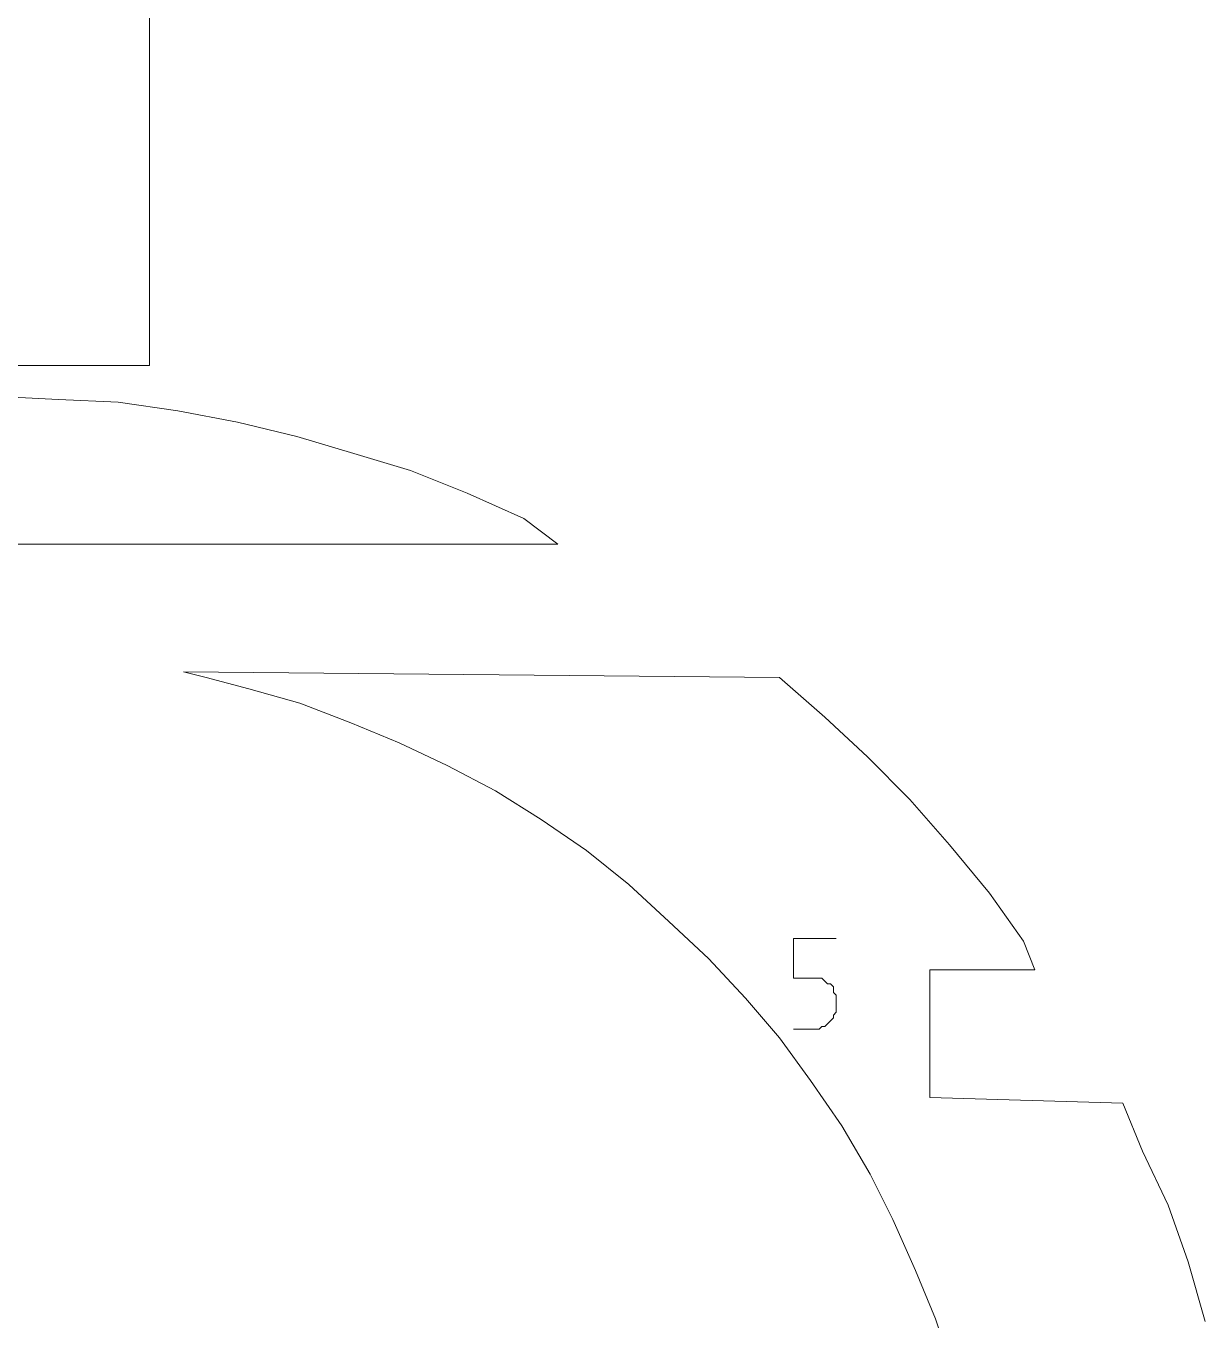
# Model space of a CAD drawing. Header units: centimetres. Extents: x -10.4 to 10.4, y -10.8 to 7.6.
# Drawn here: x 0.077 to 2.428, y -3.074 to -0.493 of the extents above; entities that cross this region are included whole.
import ezdxf
from ezdxf.lldxf.tags import DXFTag

# ---------------------------------------------------------------- set-up
doc = ezdxf.new("R2010")
doc.units = ezdxf.units.CM
doc.header["$MEASUREMENT"] = 0
doc.layers.add('layer 1', color=7, linetype='Continuous')
tags = doc.linetypes.add('New Line179', pattern=[0.2, 0.1, -0.1]).pattern_tags.tags
tags[6:7] = [DXFTag(74, 4), DXFTag(75, 0), DXFTag(340, '0'), DXFTag(46, 1.0), DXFTag(50, 0.0), DXFTag(44, 0.0), DXFTag(45, 0.0)]
tags[4:5] = [DXFTag(74, 4), DXFTag(75, 0), DXFTag(340, '0'), DXFTag(46, 1.0), DXFTag(50, 0.0), DXFTag(44, 0.0), DXFTag(45, 0.0)]
tags = doc.linetypes.add('New Line180', pattern=[0.2, 0.1, -0.1]).pattern_tags.tags
tags[6:7] = [DXFTag(74, 4), DXFTag(75, 0), DXFTag(340, '0'), DXFTag(46, 1.0), DXFTag(50, 0.0), DXFTag(44, 0.0), DXFTag(45, 0.0)]
tags[4:5] = [DXFTag(74, 4), DXFTag(75, 0), DXFTag(340, '0'), DXFTag(46, 1.0), DXFTag(50, 0.0), DXFTag(44, 0.0), DXFTag(45, 0.0)]
tags = doc.linetypes.add('New Line311', pattern=[0.2, 0.1, -0.1]).pattern_tags.tags
tags[6:7] = [DXFTag(74, 4), DXFTag(75, 0), DXFTag(340, '0'), DXFTag(46, 1.0), DXFTag(50, 0.0), DXFTag(44, 0.0), DXFTag(45, 0.0)]
tags[4:5] = [DXFTag(74, 4), DXFTag(75, 0), DXFTag(340, '0'), DXFTag(46, 1.0), DXFTag(50, 0.0), DXFTag(44, 0.0), DXFTag(45, 0.0)]
tags = doc.linetypes.add('New Line312', pattern=[0.2, 0.1, -0.1]).pattern_tags.tags
tags[6:7] = [DXFTag(74, 4), DXFTag(75, 0), DXFTag(340, '0'), DXFTag(46, 1.0), DXFTag(50, 0.0), DXFTag(44, 0.0), DXFTag(45, 0.0)]
tags[4:5] = [DXFTag(74, 4), DXFTag(75, 0), DXFTag(340, '0'), DXFTag(46, 1.0), DXFTag(50, 0.0), DXFTag(44, 0.0), DXFTag(45, 0.0)]
tags = doc.linetypes.add('New Line313', pattern=[0.2, 0.1, -0.1]).pattern_tags.tags
tags[6:7] = [DXFTag(74, 4), DXFTag(75, 0), DXFTag(340, '0'), DXFTag(46, 1.0), DXFTag(50, 0.0), DXFTag(44, 0.0), DXFTag(45, 0.0)]
tags[4:5] = [DXFTag(74, 4), DXFTag(75, 0), DXFTag(340, '0'), DXFTag(46, 1.0), DXFTag(50, 0.0), DXFTag(44, 0.0), DXFTag(45, 0.0)]
tags = doc.linetypes.add('New Line314', pattern=[0.2, 0.1, -0.1]).pattern_tags.tags
tags[6:7] = [DXFTag(74, 4), DXFTag(75, 0), DXFTag(340, '0'), DXFTag(46, 1.0), DXFTag(50, 0.0), DXFTag(44, 0.0), DXFTag(45, 0.0)]
tags[4:5] = [DXFTag(74, 4), DXFTag(75, 0), DXFTag(340, '0'), DXFTag(46, 1.0), DXFTag(50, 0.0), DXFTag(44, 0.0), DXFTag(45, 0.0)]
tags = doc.linetypes.add('New Line315', pattern=[0.2, 0.1, -0.1]).pattern_tags.tags
tags[6:7] = [DXFTag(74, 4), DXFTag(75, 0), DXFTag(340, '0'), DXFTag(46, 1.0), DXFTag(50, 0.0), DXFTag(44, 0.0), DXFTag(45, 0.0)]
tags[4:5] = [DXFTag(74, 4), DXFTag(75, 0), DXFTag(340, '0'), DXFTag(46, 1.0), DXFTag(50, 0.0), DXFTag(44, 0.0), DXFTag(45, 0.0)]
tags = doc.linetypes.add('New Line316', pattern=[0.2, 0.1, -0.1]).pattern_tags.tags
tags[6:7] = [DXFTag(74, 4), DXFTag(75, 0), DXFTag(340, '0'), DXFTag(46, 1.0), DXFTag(50, 0.0), DXFTag(44, 0.0), DXFTag(45, 0.0)]
tags[4:5] = [DXFTag(74, 4), DXFTag(75, 0), DXFTag(340, '0'), DXFTag(46, 1.0), DXFTag(50, 0.0), DXFTag(44, 0.0), DXFTag(45, 0.0)]
tags = doc.linetypes.add('New Line317', pattern=[0.2, 0.1, -0.1]).pattern_tags.tags
tags[6:7] = [DXFTag(74, 4), DXFTag(75, 0), DXFTag(340, '0'), DXFTag(46, 1.0), DXFTag(50, 0.0), DXFTag(44, 0.0), DXFTag(45, 0.0)]
tags[4:5] = [DXFTag(74, 4), DXFTag(75, 0), DXFTag(340, '0'), DXFTag(46, 1.0), DXFTag(50, 0.0), DXFTag(44, 0.0), DXFTag(45, 0.0)]
tags = doc.linetypes.add('New Line318', pattern=[0.2, 0.1, -0.1]).pattern_tags.tags
tags[6:7] = [DXFTag(74, 4), DXFTag(75, 0), DXFTag(340, '0'), DXFTag(46, 1.0), DXFTag(50, 0.0), DXFTag(44, 0.0), DXFTag(45, 0.0)]
tags[4:5] = [DXFTag(74, 4), DXFTag(75, 0), DXFTag(340, '0'), DXFTag(46, 1.0), DXFTag(50, 0.0), DXFTag(44, 0.0), DXFTag(45, 0.0)]
tags = doc.linetypes.add('New Line319', pattern=[0.2, 0.1, -0.1]).pattern_tags.tags
tags[6:7] = [DXFTag(74, 4), DXFTag(75, 0), DXFTag(340, '0'), DXFTag(46, 1.0), DXFTag(50, 0.0), DXFTag(44, 0.0), DXFTag(45, 0.0)]
tags[4:5] = [DXFTag(74, 4), DXFTag(75, 0), DXFTag(340, '0'), DXFTag(46, 1.0), DXFTag(50, 0.0), DXFTag(44, 0.0), DXFTag(45, 0.0)]
tags = doc.linetypes.add('New Line320', pattern=[0.2, 0.1, -0.1]).pattern_tags.tags
tags[6:7] = [DXFTag(74, 4), DXFTag(75, 0), DXFTag(340, '0'), DXFTag(46, 1.0), DXFTag(50, 0.0), DXFTag(44, 0.0), DXFTag(45, 0.0)]
tags[4:5] = [DXFTag(74, 4), DXFTag(75, 0), DXFTag(340, '0'), DXFTag(46, 1.0), DXFTag(50, 0.0), DXFTag(44, 0.0), DXFTag(45, 0.0)]
tags = doc.linetypes.add('New Line321', pattern=[0.2, 0.1, -0.1]).pattern_tags.tags
tags[6:7] = [DXFTag(74, 4), DXFTag(75, 0), DXFTag(340, '0'), DXFTag(46, 1.0), DXFTag(50, 0.0), DXFTag(44, 0.0), DXFTag(45, 0.0)]
tags[4:5] = [DXFTag(74, 4), DXFTag(75, 0), DXFTag(340, '0'), DXFTag(46, 1.0), DXFTag(50, 0.0), DXFTag(44, 0.0), DXFTag(45, 0.0)]
tags = doc.linetypes.add('New Line322', pattern=[0.2, 0.1, -0.1]).pattern_tags.tags
tags[6:7] = [DXFTag(74, 4), DXFTag(75, 0), DXFTag(340, '0'), DXFTag(46, 1.0), DXFTag(50, 0.0), DXFTag(44, 0.0), DXFTag(45, 0.0)]
tags[4:5] = [DXFTag(74, 4), DXFTag(75, 0), DXFTag(340, '0'), DXFTag(46, 1.0), DXFTag(50, 0.0), DXFTag(44, 0.0), DXFTag(45, 0.0)]
tags = doc.linetypes.add('New Line323', pattern=[0.2, 0.1, -0.1]).pattern_tags.tags
tags[6:7] = [DXFTag(74, 4), DXFTag(75, 0), DXFTag(340, '0'), DXFTag(46, 1.0), DXFTag(50, 0.0), DXFTag(44, 0.0), DXFTag(45, 0.0)]
tags[4:5] = [DXFTag(74, 4), DXFTag(75, 0), DXFTag(340, '0'), DXFTag(46, 1.0), DXFTag(50, 0.0), DXFTag(44, 0.0), DXFTag(45, 0.0)]
tags = doc.linetypes.add('New Line324', pattern=[0.2, 0.1, -0.1]).pattern_tags.tags
tags[6:7] = [DXFTag(74, 4), DXFTag(75, 0), DXFTag(340, '0'), DXFTag(46, 1.0), DXFTag(50, 0.0), DXFTag(44, 0.0), DXFTag(45, 0.0)]
tags[4:5] = [DXFTag(74, 4), DXFTag(75, 0), DXFTag(340, '0'), DXFTag(46, 1.0), DXFTag(50, 0.0), DXFTag(44, 0.0), DXFTag(45, 0.0)]
tags = doc.linetypes.add('New Line325', pattern=[0.2, 0.1, -0.1]).pattern_tags.tags
tags[6:7] = [DXFTag(74, 4), DXFTag(75, 0), DXFTag(340, '0'), DXFTag(46, 1.0), DXFTag(50, 0.0), DXFTag(44, 0.0), DXFTag(45, 0.0)]
tags[4:5] = [DXFTag(74, 4), DXFTag(75, 0), DXFTag(340, '0'), DXFTag(46, 1.0), DXFTag(50, 0.0), DXFTag(44, 0.0), DXFTag(45, 0.0)]
tags = doc.linetypes.add('New Line326', pattern=[0.2, 0.1, -0.1]).pattern_tags.tags
tags[6:7] = [DXFTag(74, 4), DXFTag(75, 0), DXFTag(340, '0'), DXFTag(46, 1.0), DXFTag(50, 0.0), DXFTag(44, 0.0), DXFTag(45, 0.0)]
tags[4:5] = [DXFTag(74, 4), DXFTag(75, 0), DXFTag(340, '0'), DXFTag(46, 1.0), DXFTag(50, 0.0), DXFTag(44, 0.0), DXFTag(45, 0.0)]
tags = doc.linetypes.add('New Line327', pattern=[0.2, 0.1, -0.1]).pattern_tags.tags
tags[6:7] = [DXFTag(74, 4), DXFTag(75, 0), DXFTag(340, '0'), DXFTag(46, 1.0), DXFTag(50, 0.0), DXFTag(44, 0.0), DXFTag(45, 0.0)]
tags[4:5] = [DXFTag(74, 4), DXFTag(75, 0), DXFTag(340, '0'), DXFTag(46, 1.0), DXFTag(50, 0.0), DXFTag(44, 0.0), DXFTag(45, 0.0)]
tags = doc.linetypes.add('New Line328', pattern=[0.2, 0.1, -0.1]).pattern_tags.tags
tags[6:7] = [DXFTag(74, 4), DXFTag(75, 0), DXFTag(340, '0'), DXFTag(46, 1.0), DXFTag(50, 0.0), DXFTag(44, 0.0), DXFTag(45, 0.0)]
tags[4:5] = [DXFTag(74, 4), DXFTag(75, 0), DXFTag(340, '0'), DXFTag(46, 1.0), DXFTag(50, 0.0), DXFTag(44, 0.0), DXFTag(45, 0.0)]
tags = doc.linetypes.add('New Line329', pattern=[0.2, 0.1, -0.1]).pattern_tags.tags
tags[6:7] = [DXFTag(74, 4), DXFTag(75, 0), DXFTag(340, '0'), DXFTag(46, 1.0), DXFTag(50, 0.0), DXFTag(44, 0.0), DXFTag(45, 0.0)]
tags[4:5] = [DXFTag(74, 4), DXFTag(75, 0), DXFTag(340, '0'), DXFTag(46, 1.0), DXFTag(50, 0.0), DXFTag(44, 0.0), DXFTag(45, 0.0)]
tags = doc.linetypes.add('New Line330', pattern=[0.2, 0.1, -0.1]).pattern_tags.tags
tags[6:7] = [DXFTag(74, 4), DXFTag(75, 0), DXFTag(340, '0'), DXFTag(46, 1.0), DXFTag(50, 0.0), DXFTag(44, 0.0), DXFTag(45, 0.0)]
tags[4:5] = [DXFTag(74, 4), DXFTag(75, 0), DXFTag(340, '0'), DXFTag(46, 1.0), DXFTag(50, 0.0), DXFTag(44, 0.0), DXFTag(45, 0.0)]
tags = doc.linetypes.add('New Line331', pattern=[0.2, 0.1, -0.1]).pattern_tags.tags
tags[6:7] = [DXFTag(74, 4), DXFTag(75, 0), DXFTag(340, '0'), DXFTag(46, 1.0), DXFTag(50, 0.0), DXFTag(44, 0.0), DXFTag(45, 0.0)]
tags[4:5] = [DXFTag(74, 4), DXFTag(75, 0), DXFTag(340, '0'), DXFTag(46, 1.0), DXFTag(50, 0.0), DXFTag(44, 0.0), DXFTag(45, 0.0)]
tags = doc.linetypes.add('New Line332', pattern=[0.2, 0.1, -0.1]).pattern_tags.tags
tags[6:7] = [DXFTag(74, 4), DXFTag(75, 0), DXFTag(340, '0'), DXFTag(46, 1.0), DXFTag(50, 0.0), DXFTag(44, 0.0), DXFTag(45, 0.0)]
tags[4:5] = [DXFTag(74, 4), DXFTag(75, 0), DXFTag(340, '0'), DXFTag(46, 1.0), DXFTag(50, 0.0), DXFTag(44, 0.0), DXFTag(45, 0.0)]
tags = doc.linetypes.add('New Line333', pattern=[0.2, 0.1, -0.1]).pattern_tags.tags
tags[6:7] = [DXFTag(74, 4), DXFTag(75, 0), DXFTag(340, '0'), DXFTag(46, 1.0), DXFTag(50, 0.0), DXFTag(44, 0.0), DXFTag(45, 0.0)]
tags[4:5] = [DXFTag(74, 4), DXFTag(75, 0), DXFTag(340, '0'), DXFTag(46, 1.0), DXFTag(50, 0.0), DXFTag(44, 0.0), DXFTag(45, 0.0)]
tags = doc.linetypes.add('New Line334', pattern=[0.2, 0.1, -0.1]).pattern_tags.tags
tags[6:7] = [DXFTag(74, 4), DXFTag(75, 0), DXFTag(340, '0'), DXFTag(46, 1.0), DXFTag(50, 0.0), DXFTag(44, 0.0), DXFTag(45, 0.0)]
tags[4:5] = [DXFTag(74, 4), DXFTag(75, 0), DXFTag(340, '0'), DXFTag(46, 1.0), DXFTag(50, 0.0), DXFTag(44, 0.0), DXFTag(45, 0.0)]
tags = doc.linetypes.add('New Line335', pattern=[0.2, 0.1, -0.1]).pattern_tags.tags
tags[6:7] = [DXFTag(74, 4), DXFTag(75, 0), DXFTag(340, '0'), DXFTag(46, 1.0), DXFTag(50, 0.0), DXFTag(44, 0.0), DXFTag(45, 0.0)]
tags[4:5] = [DXFTag(74, 4), DXFTag(75, 0), DXFTag(340, '0'), DXFTag(46, 1.0), DXFTag(50, 0.0), DXFTag(44, 0.0), DXFTag(45, 0.0)]
tags = doc.linetypes.add('New Line336', pattern=[0.2, 0.1, -0.1]).pattern_tags.tags
tags[6:7] = [DXFTag(74, 4), DXFTag(75, 0), DXFTag(340, '0'), DXFTag(46, 1.0), DXFTag(50, 0.0), DXFTag(44, 0.0), DXFTag(45, 0.0)]
tags[4:5] = [DXFTag(74, 4), DXFTag(75, 0), DXFTag(340, '0'), DXFTag(46, 1.0), DXFTag(50, 0.0), DXFTag(44, 0.0), DXFTag(45, 0.0)]
tags = doc.linetypes.add('New Line337', pattern=[0.2, 0.1, -0.1]).pattern_tags.tags
tags[6:7] = [DXFTag(74, 4), DXFTag(75, 0), DXFTag(340, '0'), DXFTag(46, 1.0), DXFTag(50, 0.0), DXFTag(44, 0.0), DXFTag(45, 0.0)]
tags[4:5] = [DXFTag(74, 4), DXFTag(75, 0), DXFTag(340, '0'), DXFTag(46, 1.0), DXFTag(50, 0.0), DXFTag(44, 0.0), DXFTag(45, 0.0)]
tags = doc.linetypes.add('New Line338', pattern=[0.2, 0.1, -0.1]).pattern_tags.tags
tags[6:7] = [DXFTag(74, 4), DXFTag(75, 0), DXFTag(340, '0'), DXFTag(46, 1.0), DXFTag(50, 0.0), DXFTag(44, 0.0), DXFTag(45, 0.0)]
tags[4:5] = [DXFTag(74, 4), DXFTag(75, 0), DXFTag(340, '0'), DXFTag(46, 1.0), DXFTag(50, 0.0), DXFTag(44, 0.0), DXFTag(45, 0.0)]
tags = doc.linetypes.add('New Line339', pattern=[0.2, 0.1, -0.1]).pattern_tags.tags
tags[6:7] = [DXFTag(74, 4), DXFTag(75, 0), DXFTag(340, '0'), DXFTag(46, 1.0), DXFTag(50, 0.0), DXFTag(44, 0.0), DXFTag(45, 0.0)]
tags[4:5] = [DXFTag(74, 4), DXFTag(75, 0), DXFTag(340, '0'), DXFTag(46, 1.0), DXFTag(50, 0.0), DXFTag(44, 0.0), DXFTag(45, 0.0)]
tags = doc.linetypes.add('New Line340', pattern=[0.2, 0.1, -0.1]).pattern_tags.tags
tags[6:7] = [DXFTag(74, 4), DXFTag(75, 0), DXFTag(340, '0'), DXFTag(46, 1.0), DXFTag(50, 0.0), DXFTag(44, 0.0), DXFTag(45, 0.0)]
tags[4:5] = [DXFTag(74, 4), DXFTag(75, 0), DXFTag(340, '0'), DXFTag(46, 1.0), DXFTag(50, 0.0), DXFTag(44, 0.0), DXFTag(45, 0.0)]
tags = doc.linetypes.add('New Line341', pattern=[0.2, 0.1, -0.1]).pattern_tags.tags
tags[6:7] = [DXFTag(74, 4), DXFTag(75, 0), DXFTag(340, '0'), DXFTag(46, 1.0), DXFTag(50, 0.0), DXFTag(44, 0.0), DXFTag(45, 0.0)]
tags[4:5] = [DXFTag(74, 4), DXFTag(75, 0), DXFTag(340, '0'), DXFTag(46, 1.0), DXFTag(50, 0.0), DXFTag(44, 0.0), DXFTag(45, 0.0)]
tags = doc.linetypes.add('New Line342', pattern=[0.2, 0.1, -0.1]).pattern_tags.tags
tags[6:7] = [DXFTag(74, 4), DXFTag(75, 0), DXFTag(340, '0'), DXFTag(46, 1.0), DXFTag(50, 0.0), DXFTag(44, 0.0), DXFTag(45, 0.0)]
tags[4:5] = [DXFTag(74, 4), DXFTag(75, 0), DXFTag(340, '0'), DXFTag(46, 1.0), DXFTag(50, 0.0), DXFTag(44, 0.0), DXFTag(45, 0.0)]
tags = doc.linetypes.add('New Line343', pattern=[0.2, 0.1, -0.1]).pattern_tags.tags
tags[6:7] = [DXFTag(74, 4), DXFTag(75, 0), DXFTag(340, '0'), DXFTag(46, 1.0), DXFTag(50, 0.0), DXFTag(44, 0.0), DXFTag(45, 0.0)]
tags[4:5] = [DXFTag(74, 4), DXFTag(75, 0), DXFTag(340, '0'), DXFTag(46, 1.0), DXFTag(50, 0.0), DXFTag(44, 0.0), DXFTag(45, 0.0)]
tags = doc.linetypes.add('New Line344', pattern=[0.2, 0.1, -0.1]).pattern_tags.tags
tags[6:7] = [DXFTag(74, 4), DXFTag(75, 0), DXFTag(340, '0'), DXFTag(46, 1.0), DXFTag(50, 0.0), DXFTag(44, 0.0), DXFTag(45, 0.0)]
tags[4:5] = [DXFTag(74, 4), DXFTag(75, 0), DXFTag(340, '0'), DXFTag(46, 1.0), DXFTag(50, 0.0), DXFTag(44, 0.0), DXFTag(45, 0.0)]
tags = doc.linetypes.add('New Line345', pattern=[0.2, 0.1, -0.1]).pattern_tags.tags
tags[6:7] = [DXFTag(74, 4), DXFTag(75, 0), DXFTag(340, '0'), DXFTag(46, 1.0), DXFTag(50, 0.0), DXFTag(44, 0.0), DXFTag(45, 0.0)]
tags[4:5] = [DXFTag(74, 4), DXFTag(75, 0), DXFTag(340, '0'), DXFTag(46, 1.0), DXFTag(50, 0.0), DXFTag(44, 0.0), DXFTag(45, 0.0)]
tags = doc.linetypes.add('New Line346', pattern=[0.2, 0.1, -0.1]).pattern_tags.tags
tags[6:7] = [DXFTag(74, 4), DXFTag(75, 0), DXFTag(340, '0'), DXFTag(46, 1.0), DXFTag(50, 0.0), DXFTag(44, 0.0), DXFTag(45, 0.0)]
tags[4:5] = [DXFTag(74, 4), DXFTag(75, 0), DXFTag(340, '0'), DXFTag(46, 1.0), DXFTag(50, 0.0), DXFTag(44, 0.0), DXFTag(45, 0.0)]
tags = doc.linetypes.add('New Line474', pattern=[0.2, 0.1, -0.1]).pattern_tags.tags
tags[6:7] = [DXFTag(74, 4), DXFTag(75, 0), DXFTag(340, '0'), DXFTag(46, 1.0), DXFTag(50, 0.0), DXFTag(44, 0.0), DXFTag(45, 0.0)]
tags[4:5] = [DXFTag(74, 4), DXFTag(75, 0), DXFTag(340, '0'), DXFTag(46, 1.0), DXFTag(50, 0.0), DXFTag(44, 0.0), DXFTag(45, 0.0)]
tags = doc.linetypes.add('New Line475', pattern=[0.2, 0.1, -0.1]).pattern_tags.tags
tags[6:7] = [DXFTag(74, 4), DXFTag(75, 0), DXFTag(340, '0'), DXFTag(46, 1.0), DXFTag(50, 0.0), DXFTag(44, 0.0), DXFTag(45, 0.0)]
tags[4:5] = [DXFTag(74, 4), DXFTag(75, 0), DXFTag(340, '0'), DXFTag(46, 1.0), DXFTag(50, 0.0), DXFTag(44, 0.0), DXFTag(45, 0.0)]
tags = doc.linetypes.add('New Line476', pattern=[0.2, 0.1, -0.1]).pattern_tags.tags
tags[6:7] = [DXFTag(74, 4), DXFTag(75, 0), DXFTag(340, '0'), DXFTag(46, 1.0), DXFTag(50, 0.0), DXFTag(44, 0.0), DXFTag(45, 0.0)]
tags[4:5] = [DXFTag(74, 4), DXFTag(75, 0), DXFTag(340, '0'), DXFTag(46, 1.0), DXFTag(50, 0.0), DXFTag(44, 0.0), DXFTag(45, 0.0)]
tags = doc.linetypes.add('New Line477', pattern=[0.2, 0.1, -0.1]).pattern_tags.tags
tags[6:7] = [DXFTag(74, 4), DXFTag(75, 0), DXFTag(340, '0'), DXFTag(46, 1.0), DXFTag(50, 0.0), DXFTag(44, 0.0), DXFTag(45, 0.0)]
tags[4:5] = [DXFTag(74, 4), DXFTag(75, 0), DXFTag(340, '0'), DXFTag(46, 1.0), DXFTag(50, 0.0), DXFTag(44, 0.0), DXFTag(45, 0.0)]
tags = doc.linetypes.add('New Line478', pattern=[0.2, 0.1, -0.1]).pattern_tags.tags
tags[6:7] = [DXFTag(74, 4), DXFTag(75, 0), DXFTag(340, '0'), DXFTag(46, 1.0), DXFTag(50, 0.0), DXFTag(44, 0.0), DXFTag(45, 0.0)]
tags[4:5] = [DXFTag(74, 4), DXFTag(75, 0), DXFTag(340, '0'), DXFTag(46, 1.0), DXFTag(50, 0.0), DXFTag(44, 0.0), DXFTag(45, 0.0)]
tags = doc.linetypes.add('New Line479', pattern=[0.2, 0.1, -0.1]).pattern_tags.tags
tags[6:7] = [DXFTag(74, 4), DXFTag(75, 0), DXFTag(340, '0'), DXFTag(46, 1.0), DXFTag(50, 0.0), DXFTag(44, 0.0), DXFTag(45, 0.0)]
tags[4:5] = [DXFTag(74, 4), DXFTag(75, 0), DXFTag(340, '0'), DXFTag(46, 1.0), DXFTag(50, 0.0), DXFTag(44, 0.0), DXFTag(45, 0.0)]
tags = doc.linetypes.add('New Line480', pattern=[0.2, 0.1, -0.1]).pattern_tags.tags
tags[6:7] = [DXFTag(74, 4), DXFTag(75, 0), DXFTag(340, '0'), DXFTag(46, 1.0), DXFTag(50, 0.0), DXFTag(44, 0.0), DXFTag(45, 0.0)]
tags[4:5] = [DXFTag(74, 4), DXFTag(75, 0), DXFTag(340, '0'), DXFTag(46, 1.0), DXFTag(50, 0.0), DXFTag(44, 0.0), DXFTag(45, 0.0)]
tags = doc.linetypes.add('New Line481', pattern=[0.2, 0.1, -0.1]).pattern_tags.tags
tags[6:7] = [DXFTag(74, 4), DXFTag(75, 0), DXFTag(340, '0'), DXFTag(46, 1.0), DXFTag(50, 0.0), DXFTag(44, 0.0), DXFTag(45, 0.0)]
tags[4:5] = [DXFTag(74, 4), DXFTag(75, 0), DXFTag(340, '0'), DXFTag(46, 1.0), DXFTag(50, 0.0), DXFTag(44, 0.0), DXFTag(45, 0.0)]
tags = doc.linetypes.add('New Line482', pattern=[0.2, 0.1, -0.1]).pattern_tags.tags
tags[6:7] = [DXFTag(74, 4), DXFTag(75, 0), DXFTag(340, '0'), DXFTag(46, 1.0), DXFTag(50, 0.0), DXFTag(44, 0.0), DXFTag(45, 0.0)]
tags[4:5] = [DXFTag(74, 4), DXFTag(75, 0), DXFTag(340, '0'), DXFTag(46, 1.0), DXFTag(50, 0.0), DXFTag(44, 0.0), DXFTag(45, 0.0)]
tags = doc.linetypes.add('New Line483', pattern=[0.2, 0.1, -0.1]).pattern_tags.tags
tags[6:7] = [DXFTag(74, 4), DXFTag(75, 0), DXFTag(340, '0'), DXFTag(46, 1.0), DXFTag(50, 0.0), DXFTag(44, 0.0), DXFTag(45, 0.0)]
tags[4:5] = [DXFTag(74, 4), DXFTag(75, 0), DXFTag(340, '0'), DXFTag(46, 1.0), DXFTag(50, 0.0), DXFTag(44, 0.0), DXFTag(45, 0.0)]
tags = doc.linetypes.add('New Line484', pattern=[0.2, 0.1, -0.1]).pattern_tags.tags
tags[6:7] = [DXFTag(74, 4), DXFTag(75, 0), DXFTag(340, '0'), DXFTag(46, 1.0), DXFTag(50, 0.0), DXFTag(44, 0.0), DXFTag(45, 0.0)]
tags[4:5] = [DXFTag(74, 4), DXFTag(75, 0), DXFTag(340, '0'), DXFTag(46, 1.0), DXFTag(50, 0.0), DXFTag(44, 0.0), DXFTag(45, 0.0)]

msp = doc.modelspace()

# ---------------------------------------------------------------- linework, layer by layer
at = {"layer": 'layer 1', "color": 5, "linetype": 'New Line180', "lineweight": 9}
msp.add_open_spline([(0.32342, -1.17036), (0.32342, -1.17036), (0.32342, 1.14937), (0.32342, 1.14937)], degree=3, dxfattribs=at)
at = {"layer": 'layer 1', "color": 5, "linetype": 'New Line179', "lineweight": 9}
msp.add_open_spline([(-4.25389, -1.17036), (-4.25389, -1.17036), (0.32342, -1.17036), (0.32342, -1.17036)], degree=3, dxfattribs=at)
at = {"layer": 'layer 1', "color": 5, "linetype": 'New Line484', "lineweight": 9}
msp.add_open_spline([(0.14228, -1.23817), (0.14228, -1.23817), (0.02357, -1.23263), (0.02357, -1.23263)], degree=3, dxfattribs=at)
at = {"layer": 'layer 1', "color": 5, "linetype": 'New Line483', "lineweight": 9}
msp.add_open_spline([(0.26115, -1.24385), (0.26115, -1.24385), (0.14228, -1.23817), (0.14228, -1.23817)], degree=3, dxfattribs=at)
at = {"layer": 'layer 1', "color": 5, "linetype": 'New Line482', "lineweight": 9}
msp.add_open_spline([(0.38, -1.26093), (0.38, -1.26093), (0.26115, -1.24385), (0.26115, -1.24385)], degree=3, dxfattribs=at)
at = {"layer": 'layer 1', "color": 5, "linetype": 'New Line481', "lineweight": 9}
msp.add_open_spline([(0.49887, -1.28353), (0.49887, -1.28353), (0.38, -1.26093), (0.38, -1.26093)], degree=3, dxfattribs=at)
at = {"layer": 'layer 1', "color": 5, "linetype": 'New Line480', "lineweight": 9}
msp.add_open_spline([(0.61758, -1.31182), (0.61758, -1.31182), (0.49887, -1.28353), (0.49887, -1.28353)], degree=3, dxfattribs=at)
at = {"layer": 'layer 1', "color": 5, "linetype": 'New Line479', "lineweight": 9}
msp.add_open_spline([(0.73075, -1.3458), (0.73075, -1.3458), (0.61758, -1.31182), (0.61758, -1.31182)], degree=3, dxfattribs=at)
at = {"layer": 'layer 1', "color": 5, "linetype": 'New Line478', "lineweight": 9}
msp.add_open_spline([(0.84392, -1.37964), (0.84392, -1.37964), (0.73075, -1.3458), (0.73075, -1.3458)], degree=3, dxfattribs=at)
at = {"layer": 'layer 1', "color": 5, "linetype": 'New Line477', "lineweight": 9}
msp.add_open_spline([(0.95709, -1.42499), (0.95709, -1.42499), (0.84392, -1.37964), (0.84392, -1.37964)], degree=3, dxfattribs=at)
at = {"layer": 'layer 1', "color": 5, "linetype": 'New Line476', "lineweight": 9}
msp.add_open_spline([(1.07027, -1.47589), (1.07027, -1.47589), (0.95709, -1.42499), (0.95709, -1.42499)], degree=3, dxfattribs=at)
at = {"layer": 'layer 1', "color": 5, "linetype": 'New Line475', "lineweight": 9}
msp.add_open_spline([(1.13807, -1.52679), (1.13807, -1.52679), (1.07027, -1.47589), (1.07027, -1.47589)], degree=3, dxfattribs=at)
at = {"layer": 'layer 1', "color": 5, "linetype": 'New Line474', "lineweight": 9}
msp.add_open_spline([(-0.01609, -1.52679), (-0.01609, -1.52679), (1.13807, -1.52679), (1.13807, -1.52679)], degree=3, dxfattribs=at)
at = {"layer": 'layer 1', "color": 5, "linetype": 'New Line325', "lineweight": 9}
msp.add_open_spline([(1.57954, -1.79265), (1.57954, -1.79265), (0.39123, -1.78142), (0.39123, -1.78142)], degree=3, dxfattribs=at)
at = {"layer": 'layer 1', "color": 5, "linetype": 'New Line326', "lineweight": 9}
msp.add_open_spline([(0.39123, -1.78142), (0.39123, -1.78142), (0.4366, -1.79265), (0.4366, -1.79265)], degree=3, dxfattribs=at)
at = {"layer": 'layer 1', "color": 5, "linetype": 'New Line327', "lineweight": 9}
msp.add_open_spline([(0.4366, -1.79265), (0.4366, -1.79265), (0.52147, -1.81541), (0.52147, -1.81541)], degree=3, dxfattribs=at)
at = {"layer": 'layer 1', "color": 5, "linetype": 'New Line324', "lineweight": 9}
msp.add_open_spline([(1.66995, -1.87199), (1.66995, -1.87199), (1.57954, -1.79265), (1.57954, -1.79265)], degree=3, dxfattribs=at)
at = {"layer": 'layer 1', "color": 5, "linetype": 'New Line328', "lineweight": 9}
msp.add_open_spline([(0.52147, -1.81541), (0.52147, -1.81541), (0.62327, -1.84369), (0.62327, -1.84369)], degree=3, dxfattribs=at)
at = {"layer": 'layer 1', "color": 5, "linetype": 'New Line329', "lineweight": 9}
msp.add_open_spline([(0.62327, -1.84369), (0.62327, -1.84369), (0.72506, -1.88322), (0.72506, -1.88322)], degree=3, dxfattribs=at)
at = {"layer": 'layer 1', "color": 5, "linetype": 'New Line330', "lineweight": 9}
msp.add_open_spline([(0.72506, -1.88322), (0.72506, -1.88322), (0.82131, -1.92289), (0.82131, -1.92289)], degree=3, dxfattribs=at)
at = {"layer": 'layer 1', "color": 5, "linetype": 'New Line323', "lineweight": 9}
msp.add_open_spline([(1.75483, -1.95118), (1.75483, -1.95118), (1.66995, -1.87199), (1.66995, -1.87199)], degree=3, dxfattribs=at)
at = {"layer": 'layer 1', "color": 5, "linetype": 'New Line331', "lineweight": 9}
msp.add_open_spline([(0.82131, -1.92289), (0.82131, -1.92289), (0.91743, -1.96809), (0.91743, -1.96809)], degree=3, dxfattribs=at)
at = {"layer": 'layer 1', "color": 5, "linetype": 'New Line322', "lineweight": 9}
msp.add_open_spline([(1.83971, -2.03606), (1.83971, -2.03606), (1.75483, -1.95118), (1.75483, -1.95118)], degree=3, dxfattribs=at)
at = {"layer": 'layer 1', "color": 5, "linetype": 'New Line332', "lineweight": 9}
msp.add_open_spline([(0.91743, -1.96809), (0.91743, -1.96809), (1.01367, -2.019), (1.01367, -2.019)], degree=3, dxfattribs=at)
at = {"layer": 'layer 1', "color": 5, "linetype": 'New Line333', "lineweight": 9}
msp.add_open_spline([(1.01367, -2.019), (1.01367, -2.019), (1.10424, -2.07558), (1.10424, -2.07558)], degree=3, dxfattribs=at)
at = {"layer": 'layer 1', "color": 5, "linetype": 'New Line321', "lineweight": 9}
msp.add_open_spline([(1.91891, -2.12648), (1.91891, -2.12648), (1.83971, -2.03606), (1.83971, -2.03606)], degree=3, dxfattribs=at)
at = {"layer": 'layer 1', "color": 5, "linetype": 'New Line334', "lineweight": 9}
msp.add_open_spline([(1.10424, -2.07558), (1.10424, -2.07558), (1.19467, -2.13785), (1.19467, -2.13785)], degree=3, dxfattribs=at)
at = {"layer": 'layer 1', "color": 5, "linetype": 'New Line335', "lineweight": 9}
msp.add_open_spline([(1.19467, -2.13785), (1.19467, -2.13785), (1.27955, -2.20581), (1.27955, -2.20581)], degree=3, dxfattribs=at)
at = {"layer": 'layer 1', "color": 5, "linetype": 'New Line320', "lineweight": 9}
msp.add_open_spline([(1.99809, -2.22273), (1.99809, -2.22273), (1.91891, -2.12648), (1.91891, -2.12648)], degree=3, dxfattribs=at)
at = {"layer": 'layer 1', "color": 5, "linetype": 'New Line336', "lineweight": 9}
msp.add_open_spline([(1.27955, -2.20581), (1.27955, -2.20581), (1.35888, -2.27932), (1.35888, -2.27932)], degree=3, dxfattribs=at)
at = {"layer": 'layer 1', "color": 5, "linetype": 'New Line319', "lineweight": 9}
msp.add_open_spline([(2.06606, -2.31884), (2.06606, -2.31884), (1.99809, -2.22273), (1.99809, -2.22273)], degree=3, dxfattribs=at)
at = {"layer": 'layer 1', "color": 5, "linetype": 'New Line337', "lineweight": 9}
msp.add_open_spline([(1.35888, -2.27932), (1.35888, -2.27932), (1.43807, -2.35282), (1.43807, -2.35282)], degree=3, dxfattribs=at)
at = {"layer": 'layer 1', "color": 1, "lineweight": 20}
for points in [[(1.60783, -2.3925), (1.60783, -2.3925), (1.60783, -2.3133), (1.60783, -2.3133)], [(1.60783, -2.3133), (1.60783, -2.3133), (1.69256, -2.3133), (1.69256, -2.3133)], [(1.65304, -2.3925), (1.65304, -2.3925), (1.60783, -2.3925), (1.60783, -2.3925)], [(1.65873, -2.3925), (1.65873, -2.3925), (1.65304, -2.3925), (1.65304, -2.3925)], [(1.66426, -2.3925), (1.66426, -2.3925), (1.65873, -2.3925), (1.65873, -2.3925)], [(1.66995, -2.39818), (1.66995, -2.39818), (1.66426, -2.3925), (1.66426, -2.3925)], [(1.67564, -2.40372), (1.67564, -2.40372), (1.66995, -2.39818), (1.66995, -2.39818)], [(1.68133, -2.40372), (1.68133, -2.40372), (1.67564, -2.40372), (1.67564, -2.40372)], [(1.68702, -2.40941), (1.68702, -2.40941), (1.68133, -2.40372), (1.68133, -2.40372)], [(1.68702, -2.42078), (1.68702, -2.42078), (1.68702, -2.40941), (1.68702, -2.40941)], [(1.69256, -2.42647), (1.69256, -2.42647), (1.68702, -2.42078), (1.68702, -2.42078)], [(1.69256, -2.43201), (1.69256, -2.43201), (1.69256, -2.42647), (1.69256, -2.42647)], [(1.69256, -2.45477), (1.69256, -2.45477), (1.69256, -2.43201), (1.69256, -2.43201)], [(1.69256, -2.43201), (1.69256, -2.43201), (1.69256, -2.43201), (1.69256, -2.43201)], [(1.67564, -2.48306), (1.67564, -2.48306), (1.68133, -2.47738), (1.68133, -2.47738)], [(1.68133, -2.47738), (1.68133, -2.47738), (1.68702, -2.47169), (1.68702, -2.47169)], [(1.68702, -2.46599), (1.68702, -2.46599), (1.69256, -2.4603), (1.69256, -2.4603)], [(1.68702, -2.47169), (1.68702, -2.47169), (1.68702, -2.46599), (1.68702, -2.46599)], [(1.69256, -2.4603), (1.69256, -2.4603), (1.69256, -2.45477), (1.69256, -2.45477)], [(1.60783, -2.49429), (1.60783, -2.49429), (1.65304, -2.49429), (1.65304, -2.49429)], [(1.65304, -2.49429), (1.65304, -2.49429), (1.65304, -2.49429), (1.65304, -2.49429)], [(1.65304, -2.49429), (1.65304, -2.49429), (1.65873, -2.49429), (1.65873, -2.49429)], [(1.65873, -2.49429), (1.65873, -2.49429), (1.66426, -2.4886), (1.66426, -2.4886)], [(1.66426, -2.4886), (1.66426, -2.4886), (1.66995, -2.4886), (1.66995, -2.4886)], [(1.66995, -2.4886), (1.66995, -2.4886), (1.67564, -2.48306), (1.67564, -2.48306)]]:
    msp.add_open_spline(points, degree=3, dxfattribs=at)
at = {"layer": 'layer 1', "color": 5, "linetype": 'New Line318', "lineweight": 9}
msp.add_open_spline([(2.08866, -2.37543), (2.08866, -2.37543), (2.06606, -2.31884), (2.06606, -2.31884)], degree=3, dxfattribs=at)
at = {"layer": 'layer 1', "color": 5, "linetype": 'New Line338', "lineweight": 9}
msp.add_open_spline([(1.43807, -2.35282), (1.43807, -2.35282), (1.51157, -2.43201), (1.51157, -2.43201)], degree=3, dxfattribs=at)
at = {"layer": 'layer 1', "color": 5, "linetype": 'New Line316', "lineweight": 9}
msp.add_open_spline([(1.87939, -2.63006), (1.87939, -2.63006), (1.87939, -2.37543), (1.87939, -2.37543)], degree=3, dxfattribs=at)
at = {"layer": 'layer 1', "color": 5, "linetype": 'New Line317', "lineweight": 9}
msp.add_open_spline([(1.87939, -2.37543), (1.87939, -2.37543), (2.08866, -2.37543), (2.08866, -2.37543)], degree=3, dxfattribs=at)
at = {"layer": 'layer 1', "color": 5, "linetype": 'New Line339', "lineweight": 9}
msp.add_open_spline([(1.51157, -2.43201), (1.51157, -2.43201), (1.57954, -2.51135), (1.57954, -2.51135)], degree=3, dxfattribs=at)
at = {"layer": 'layer 1', "color": 5, "linetype": 'New Line340', "lineweight": 9}
msp.add_open_spline([(1.57954, -2.51135), (1.57954, -2.51135), (1.64167, -2.59609), (1.64167, -2.59609)], degree=3, dxfattribs=at)
at = {"layer": 'layer 1', "color": 5, "linetype": 'New Line341', "lineweight": 9}
msp.add_open_spline([(1.64167, -2.59609), (1.64167, -2.59609), (1.70394, -2.68664), (1.70394, -2.68664)], degree=3, dxfattribs=at)
at = {"layer": 'layer 1', "color": 5, "linetype": 'New Line315', "lineweight": 9}
msp.add_open_spline([(2.26411, -2.64144), (2.26411, -2.64144), (1.87939, -2.63006), (1.87939, -2.63006)], degree=3, dxfattribs=at)
at = {"layer": 'layer 1', "color": 5, "linetype": 'New Line314', "lineweight": 9}
msp.add_open_spline([(2.30362, -2.73755), (2.30362, -2.73755), (2.26411, -2.64144), (2.26411, -2.64144)], degree=3, dxfattribs=at)
at = {"layer": 'layer 1', "color": 5, "linetype": 'New Line342', "lineweight": 9}
msp.add_open_spline([(1.70394, -2.68664), (1.70394, -2.68664), (1.76052, -2.7829), (1.76052, -2.7829)], degree=3, dxfattribs=at)
at = {"layer": 'layer 1', "color": 5, "linetype": 'New Line313', "lineweight": 9}
msp.add_open_spline([(2.35467, -2.84503), (2.35467, -2.84503), (2.30362, -2.73755), (2.30362, -2.73755)], degree=3, dxfattribs=at)
at = {"layer": 'layer 1', "color": 5, "linetype": 'New Line343', "lineweight": 9}
msp.add_open_spline([(1.76052, -2.7829), (1.76052, -2.7829), (1.80573, -2.87333), (1.80573, -2.87333)], degree=3, dxfattribs=at)
at = {"layer": 'layer 1', "color": 5, "linetype": 'New Line312', "lineweight": 9}
msp.add_open_spline([(2.39419, -2.95821), (2.39419, -2.95821), (2.35467, -2.84503), (2.35467, -2.84503)], degree=3, dxfattribs=at)
at = {"layer": 'layer 1', "color": 5, "linetype": 'New Line344', "lineweight": 9}
msp.add_open_spline([(1.80573, -2.87333), (1.80573, -2.87333), (1.85109, -2.97527), (1.85109, -2.97527)], degree=3, dxfattribs=at)
at = {"layer": 'layer 1', "color": 5, "linetype": 'New Line311', "lineweight": 9}
msp.add_open_spline([(2.42818, -3.07706), (2.42818, -3.07706), (2.39419, -2.95821), (2.39419, -2.95821)], degree=3, dxfattribs=at)
at = {"layer": 'layer 1', "color": 5, "linetype": 'New Line345', "lineweight": 9}
msp.add_open_spline([(1.85109, -2.97527), (1.85109, -2.97527), (1.89061, -3.07137), (1.89061, -3.07137)], degree=3, dxfattribs=at)
at = {"layer": 'layer 1', "color": 5, "linetype": 'New Line346', "lineweight": 9}
msp.add_open_spline([(1.89061, -3.07137), (1.89061, -3.07137), (1.92459, -3.17332), (1.92459, -3.17332)], degree=3, dxfattribs=at)

doc.saveas('drawing.dxf')
